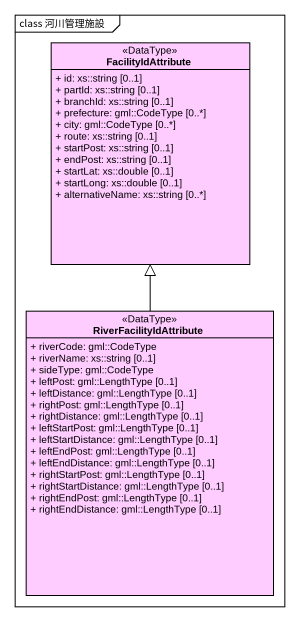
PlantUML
@startuml
mainframe class 河川管理施設
hide circle
hide empty members
skinparam classAttributeIconSize 0
class FacilityIdAttribute <<DataType>> #FFCCFF {
  + id: xs::string [0..1]
  + partId: xs::string [0..1]
  + branchId: xs::string [0..1]
  + prefecture: gml::CodeType [0..*]
  + city: gml::CodeType [0..*]
  + route: xs::string [0..1]
  + startPost: xs::string [0..1]
  + endPost: xs::string [0..1]
  + startLat: xs::double [0..1]
  + startLong: xs::double [0..1]
  + alternativeName: xs::string [0..*]
}
class RiverFacilityIdAttribute <<DataType>> #FFCCFF {
  + riverCode: gml::CodeType
  + riverName: xs::string [0..1]
  + sideType: gml::CodeType
  + leftPost: gml::LengthType [0..1]
  + leftDistance: gml::LengthType [0..1]
  + rightPost: gml::LengthType [0..1]
  + rightDistance: gml::LengthType [0..1]
  + leftStartPost: gml::LengthType [0..1]
  + leftStartDistance: gml::LengthType [0..1]
  + leftEndPost: gml::LengthType [0..1]
  + leftEndDistance: gml::LengthType [0..1]
  + rightStartPost: gml::LengthType [0..1]
  + rightStartDistance: gml::LengthType [0..1]
  + rightEndPost: gml::LengthType [0..1]
  + rightEndDistance: gml::LengthType [0..1]
}
RiverFacilityIdAttribute -up-|> FacilityIdAttribute
@enduml
